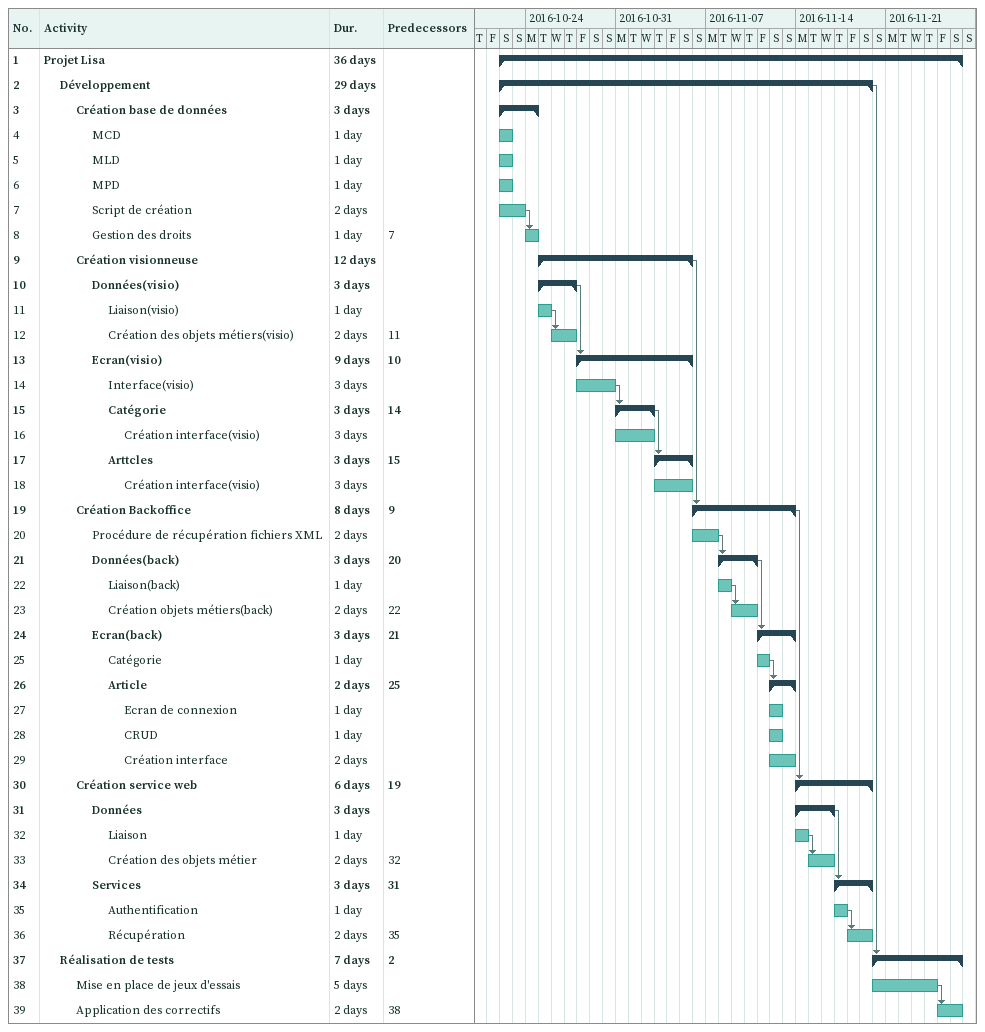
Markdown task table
| ID | Level | Task | Duration | Start | Finish | Predecessors |
|---|---|---|---|---|---|---|
| 1 | 1 | **Projet Lisa** | 36d | 2016-10-22 | 2016-11-26 |  |
| 2 | 2 | **Développement** | 29d | 2016-10-22 | 2016-11-19 |  |
| 3 | 3 | **Création base de données** | 3d | 2016-10-22 | 2016-10-24 |  |
| 4 | 4 | MCD | 1d | 2016-10-22 | 2016-10-22 |  |
| 5 | 4 | MLD | 1d | 2016-10-22 | 2016-10-22 |  |
| 6 | 4 | MPD | 1d | 2016-10-22 | 2016-10-22 |  |
| 7 | 4 | Script de création | 2d | 2016-10-22 | 2016-10-23 |  |
| 8 | 4 | Gestion des droits | 1d | 2016-10-24 | 2016-10-24 | 7 |
| 9 | 3 | **Création visionneuse** | 12d | 2016-10-25 | 2016-11-05 |  |
| 10 | 4 | **Données(visio)** | 3d | 2016-10-25 | 2016-10-27 |  |
| 11 | 5 | Liaison(visio) | 1d | 2016-10-25 | 2016-10-25 |  |
| 12 | 5 | Création des objets métiers(visio) | 2d | 2016-10-26 | 2016-10-27 | 11 |
| 13 | 4 | **Ecran(visio)** | 9d | 2016-10-28 | 2016-11-05 | 10 |
| 14 | 5 | Interface(visio) | 3d | 2016-10-28 | 2016-10-30 |  |
| 15 | 5 | **Catégorie** | 3d | 2016-10-31 | 2016-11-02 | 14 |
| 16 | 6 | Création interface(visio) | 3d | 2016-10-31 | 2016-11-02 |  |
| 17 | 5 | **Arttcles** | 3d | 2016-11-03 | 2016-11-05 | 15 |
| 18 | 6 | Création interface(visio) | 3d | 2016-11-03 | 2016-11-05 |  |
| 19 | 3 | **Création Backoffice** | 8d | 2016-11-06 | 2016-11-13 | 9 |
| 20 | 4 | Procédure de récupération fichiers XML | 2d | 2016-11-06 | 2016-11-07 |  |
| 21 | 4 | **Données(back)** | 3d | 2016-11-08 | 2016-11-10 | 20 |
| 22 | 5 | Liaison(back) | 1d | 2016-11-08 | 2016-11-08 |  |
| 23 | 5 | Création objets métiers(back) | 2d | 2016-11-09 | 2016-11-10 | 22 |
| 24 | 4 | **Ecran(back)** | 3d | 2016-11-11 | 2016-11-13 | 21 |
| 25 | 5 | Catégorie | 1d | 2016-11-11 | 2016-11-11 |  |
| 26 | 5 | **Article** | 2d | 2016-11-12 | 2016-11-13 | 25 |
| 27 | 6 | Ecran de connexion | 1d | 2016-11-12 | 2016-11-12 |  |
| 28 | 6 | CRUD | 1d | 2016-11-12 | 2016-11-12 |  |
| 29 | 6 | Création interface | 2d | 2016-11-12 | 2016-11-13 |  |
| 30 | 3 | **Création service web** | 6d | 2016-11-14 | 2016-11-19 | 19 |
| 31 | 4 | **Données** | 3d | 2016-11-14 | 2016-11-16 |  |
| 32 | 5 | Liaison | 1d | 2016-11-14 | 2016-11-14 |  |
| 33 | 5 | Création des objets métier | 2d | 2016-11-15 | 2016-11-16 | 32 |
| 34 | 4 | **Services** | 3d | 2016-11-17 | 2016-11-19 | 31 |
| 35 | 5 | Authentification | 1d | 2016-11-17 | 2016-11-17 |  |
| 36 | 5 | Récupération | 2d | 2016-11-18 | 2016-11-19 | 35 |
| 37 | 2 | **Réalisation de tests** | 7d | 2016-11-20 | 2016-11-26 | 2 |
| 38 | 3 | Mise en place de jeux d'essais | 5d | 2016-11-20 | 2016-11-24 |  |
| 39 | 3 | Application des correctifs | 2d | 2016-11-25 | 2016-11-26 | 38 |
